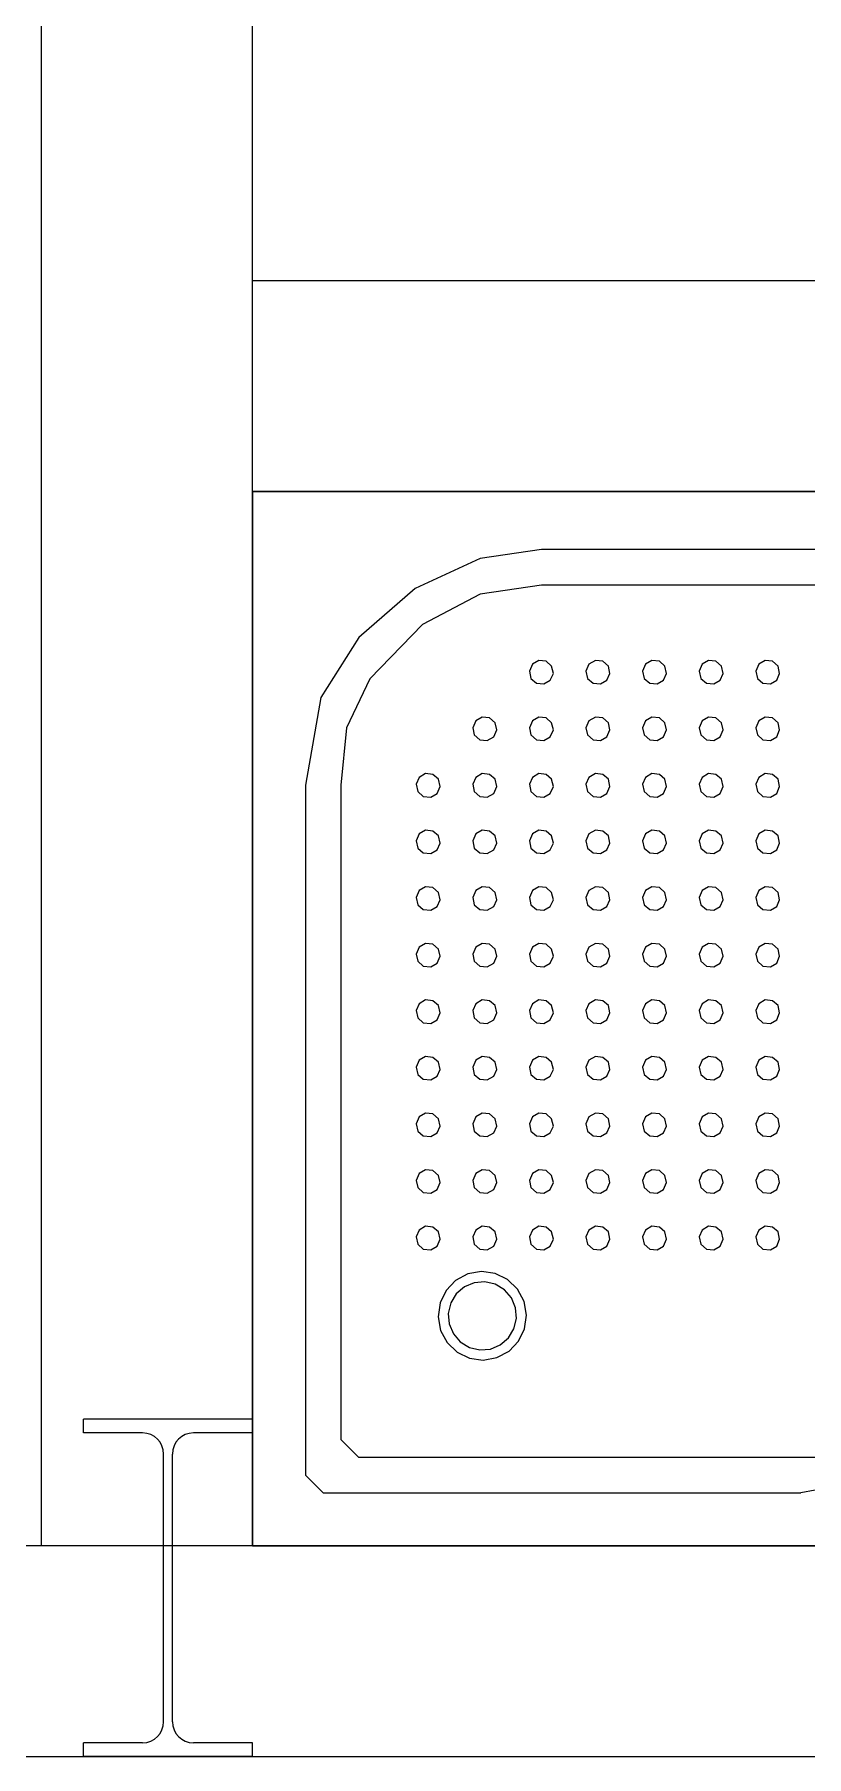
# Model space of a CAD drawing. Header units: millimetres. Extents: x -32 to 1412, y -324 to 2887.
# Drawn here: x 1030.386 to 1030.935, y 2053.059 to 2054.284 of the extents above; entities that cross this region are included whole.
import ezdxf

# ---------------------------------------------------------------- set-up
doc = ezdxf.new("R2010")
doc.units = ezdxf.units.MM
doc.header["$LTSCALE"] = 0.5
doc.layers.add('arquitetura', color=252, linetype='CONTINUOUS', lineweight=5)

msp = doc.modelspace()

# ---------------------------------------------------------------- linework, layer by layer
at = {"layer": 'arquitetura', "color": 252}
for p, q in [((1030.3912, 2053.2091), (1030.3912, 2055.0591)), ((1030.5412, 2053.2091), (1030.5412, 2054.9091)), ((1030.5412, 2054.1091), (1030.9412, 2054.1091)), ((1030.5412, 2053.9591), (1030.9412, 2053.9591)), ((1031.2912, 2053.9591), (1030.5412, 2053.9591)), ((1030.5412, 2053.9591), (1030.5412, 2053.2091)), ((1030.7032, 2053.9113), (1030.6569, 2053.8899)), ((1030.7467, 2053.9177), (1030.7032, 2053.9113)), ((1031.2372, 2053.9177), (1030.7467, 2053.9177)), ((1030.6569, 2053.8899), (1030.6169, 2053.8552)), ((1030.7032, 2053.8859), (1030.6621, 2053.8645)), ((1030.7467, 2053.8925), (1030.7032, 2053.8859)), ((1031.212, 2053.8925), (1030.7467, 2053.8925)), ((1030.6621, 2053.8645), (1030.6247, 2053.8257)), ((1030.6169, 2053.8552), (1030.5899, 2053.8124)), ((1030.7403, 2053.8361), (1030.7382, 2053.8313)), ((1030.7448, 2053.8388), (1030.7403, 2053.8361)), ((1030.7501, 2053.8383), (1030.7448, 2053.8388)), ((1030.754, 2053.8348), (1030.7501, 2053.8383)), ((1030.7805, 2053.8361), (1030.7784, 2053.8313)), ((1030.7851, 2053.8388), (1030.7805, 2053.8361)), ((1030.7903, 2053.8383), (1030.7851, 2053.8388)), ((1030.7943, 2053.8348), (1030.7903, 2053.8383)), ((1030.8208, 2053.8361), (1030.8187, 2053.8313)), ((1030.8253, 2053.8388), (1030.8208, 2053.8361)), ((1030.8306, 2053.8383), (1030.8253, 2053.8388)), ((1030.8345, 2053.8348), (1030.8306, 2053.8383)), ((1030.861, 2053.8361), (1030.8589, 2053.8313)), ((1030.8656, 2053.8388), (1030.861, 2053.8361)), ((1030.8708, 2053.8383), (1030.8656, 2053.8388)), ((1030.8748, 2053.8348), (1030.8708, 2053.8383)), ((1030.9013, 2053.8361), (1030.8992, 2053.8313)), ((1030.9058, 2053.8388), (1030.9013, 2053.8361)), ((1030.9111, 2053.8383), (1030.9058, 2053.8388)), ((1030.915, 2053.8348), (1030.9111, 2053.8383)), ((1030.6247, 2053.8257), (1030.608, 2053.791)), ((1030.7382, 2053.8313), (1030.7393, 2053.8261)), ((1030.7393, 2053.8261), (1030.7432, 2053.8226)), ((1030.7432, 2053.8226), (1030.7485, 2053.8221)), ((1030.7485, 2053.8221), (1030.753, 2053.8248)), ((1030.753, 2053.8248), (1030.7552, 2053.8296)), ((1030.7552, 2053.8296), (1030.754, 2053.8348)), ((1030.7784, 2053.8313), (1030.7795, 2053.8261)), ((1030.7795, 2053.8261), (1030.7835, 2053.8226)), ((1030.7835, 2053.8226), (1030.7887, 2053.8221)), ((1030.7887, 2053.8221), (1030.7933, 2053.8248)), ((1030.7933, 2053.8248), (1030.7954, 2053.8296)), ((1030.7954, 2053.8296), (1030.7943, 2053.8348)), ((1030.8187, 2053.8313), (1030.8198, 2053.8261)), ((1030.8198, 2053.8261), (1030.8237, 2053.8226)), ((1030.8237, 2053.8226), (1030.829, 2053.8221)), ((1030.829, 2053.8221), (1030.8335, 2053.8248)), ((1030.8335, 2053.8248), (1030.8357, 2053.8296)), ((1030.8357, 2053.8296), (1030.8345, 2053.8348)), ((1030.8589, 2053.8313), (1030.86, 2053.8261)), ((1030.86, 2053.8261), (1030.864, 2053.8226)), ((1030.864, 2053.8226), (1030.8692, 2053.8221)), ((1030.8692, 2053.8221), (1030.8738, 2053.8248)), ((1030.8738, 2053.8248), (1030.8759, 2053.8296)), ((1030.8759, 2053.8296), (1030.8748, 2053.8348)), ((1030.8992, 2053.8313), (1030.9003, 2053.8261)), ((1030.9003, 2053.8261), (1030.9042, 2053.8226)), ((1030.9042, 2053.8226), (1030.9095, 2053.8221)), ((1030.9095, 2053.8221), (1030.914, 2053.8248)), ((1030.914, 2053.8248), (1030.9161, 2053.8296)), ((1030.9161, 2053.8296), (1030.915, 2053.8348)), ((1030.5899, 2053.8124), (1030.579, 2053.75)), ((1030.7046, 2053.7986), (1030.7, 2053.7959)), ((1030.7098, 2053.798), (1030.7046, 2053.7986)), ((1030.7448, 2053.7986), (1030.7403, 2053.7959)), ((1030.7501, 2053.798), (1030.7448, 2053.7986)), ((1030.7851, 2053.7986), (1030.7805, 2053.7959)), ((1030.7903, 2053.798), (1030.7851, 2053.7986)), ((1030.8253, 2053.7986), (1030.8208, 2053.7959)), ((1030.8306, 2053.798), (1030.8253, 2053.7986)), ((1030.8656, 2053.7986), (1030.861, 2053.7959)), ((1030.8708, 2053.798), (1030.8656, 2053.7986)), ((1030.9058, 2053.7986), (1030.9013, 2053.7959)), ((1030.9111, 2053.798), (1030.9058, 2053.7986)), ((1030.608, 2053.791), (1030.6041, 2053.75)), ((1030.7, 2053.7959), (1030.6979, 2053.791)), ((1030.6979, 2053.791), (1030.699, 2053.7859)), ((1030.699, 2053.7859), (1030.703, 2053.7824)), ((1030.7138, 2053.7945), (1030.7098, 2053.798)), ((1030.7128, 2053.7846), (1030.7149, 2053.7894)), ((1030.7149, 2053.7894), (1030.7138, 2053.7945)), ((1030.7403, 2053.7959), (1030.7382, 2053.791)), ((1030.7382, 2053.791), (1030.7393, 2053.7859)), ((1030.7393, 2053.7859), (1030.7432, 2053.7824)), ((1030.754, 2053.7945), (1030.7501, 2053.798)), ((1030.753, 2053.7846), (1030.7552, 2053.7894)), ((1030.7552, 2053.7894), (1030.754, 2053.7945)), ((1030.7805, 2053.7959), (1030.7784, 2053.791)), ((1030.7784, 2053.791), (1030.7795, 2053.7859)), ((1030.7795, 2053.7859), (1030.7835, 2053.7824)), ((1030.7943, 2053.7945), (1030.7903, 2053.798)), ((1030.7933, 2053.7846), (1030.7954, 2053.7894)), ((1030.7954, 2053.7894), (1030.7943, 2053.7945)), ((1030.8208, 2053.7959), (1030.8187, 2053.791)), ((1030.8187, 2053.791), (1030.8198, 2053.7859)), ((1030.8198, 2053.7859), (1030.8237, 2053.7824)), ((1030.8345, 2053.7945), (1030.8306, 2053.798)), ((1030.8335, 2053.7846), (1030.8357, 2053.7894)), ((1030.8357, 2053.7894), (1030.8345, 2053.7945)), ((1030.861, 2053.7959), (1030.8589, 2053.791)), ((1030.8589, 2053.791), (1030.86, 2053.7859)), ((1030.86, 2053.7859), (1030.864, 2053.7824)), ((1030.8748, 2053.7945), (1030.8708, 2053.798)), ((1030.8738, 2053.7846), (1030.8759, 2053.7894)), ((1030.8759, 2053.7894), (1030.8748, 2053.7945)), ((1030.9013, 2053.7959), (1030.8992, 2053.791)), ((1030.8992, 2053.791), (1030.9003, 2053.7859)), ((1030.9003, 2053.7859), (1030.9042, 2053.7824)), ((1030.915, 2053.7945), (1030.9111, 2053.798)), ((1030.914, 2053.7846), (1030.9161, 2053.7894)), ((1030.9161, 2053.7894), (1030.915, 2053.7945)), ((1030.703, 2053.7824), (1030.7082, 2053.7819)), ((1030.7082, 2053.7819), (1030.7128, 2053.7846)), ((1030.7432, 2053.7824), (1030.7485, 2053.7819)), ((1030.7485, 2053.7819), (1030.753, 2053.7846)), ((1030.7835, 2053.7824), (1030.7887, 2053.7819)), ((1030.7887, 2053.7819), (1030.7933, 2053.7846)), ((1030.8237, 2053.7824), (1030.829, 2053.7819)), ((1030.829, 2053.7819), (1030.8335, 2053.7846)), ((1030.864, 2053.7824), (1030.8692, 2053.7819)), ((1030.8692, 2053.7819), (1030.8738, 2053.7846)), ((1030.9042, 2053.7824), (1030.9095, 2053.7819)), ((1030.9095, 2053.7819), (1030.914, 2053.7846)), ((1030.579, 2053.75), (1030.579, 2053.2594)), ((1030.6041, 2053.75), (1030.6041, 2053.2846)), ((1030.6598, 2053.7556), (1030.6577, 2053.7508)), ((1030.6577, 2053.7508), (1030.6588, 2053.7456)), ((1030.6643, 2053.7583), (1030.6598, 2053.7556)), ((1030.6696, 2053.7578), (1030.6643, 2053.7583)), ((1030.6735, 2053.7543), (1030.6696, 2053.7578)), ((1030.6725, 2053.7443), (1030.6747, 2053.7491)), ((1030.6747, 2053.7491), (1030.6735, 2053.7543)), ((1030.7, 2053.7556), (1030.6979, 2053.7508)), ((1030.6979, 2053.7508), (1030.699, 2053.7456)), ((1030.7046, 2053.7583), (1030.7, 2053.7556)), ((1030.7098, 2053.7578), (1030.7046, 2053.7583)), ((1030.7138, 2053.7543), (1030.7098, 2053.7578)), ((1030.7128, 2053.7443), (1030.7149, 2053.7491)), ((1030.7149, 2053.7491), (1030.7138, 2053.7543)), ((1030.7403, 2053.7556), (1030.7382, 2053.7508)), ((1030.7382, 2053.7508), (1030.7393, 2053.7456)), ((1030.7448, 2053.7583), (1030.7403, 2053.7556)), ((1030.7501, 2053.7578), (1030.7448, 2053.7583)), ((1030.754, 2053.7543), (1030.7501, 2053.7578)), ((1030.753, 2053.7443), (1030.7552, 2053.7491)), ((1030.7552, 2053.7491), (1030.754, 2053.7543)), ((1030.7805, 2053.7556), (1030.7784, 2053.7508)), ((1030.7784, 2053.7508), (1030.7795, 2053.7456)), ((1030.7851, 2053.7583), (1030.7805, 2053.7556)), ((1030.7903, 2053.7578), (1030.7851, 2053.7583)), ((1030.7943, 2053.7543), (1030.7903, 2053.7578)), ((1030.7933, 2053.7443), (1030.7954, 2053.7491)), ((1030.7954, 2053.7491), (1030.7943, 2053.7543)), ((1030.8208, 2053.7556), (1030.8187, 2053.7508)), ((1030.8187, 2053.7508), (1030.8198, 2053.7456)), ((1030.8253, 2053.7583), (1030.8208, 2053.7556)), ((1030.8306, 2053.7578), (1030.8253, 2053.7583)), ((1030.8345, 2053.7543), (1030.8306, 2053.7578)), ((1030.8335, 2053.7443), (1030.8357, 2053.7491)), ((1030.8357, 2053.7491), (1030.8345, 2053.7543)), ((1030.861, 2053.7556), (1030.8589, 2053.7508)), ((1030.8589, 2053.7508), (1030.86, 2053.7456)), ((1030.8656, 2053.7583), (1030.861, 2053.7556)), ((1030.8708, 2053.7578), (1030.8656, 2053.7583)), ((1030.8748, 2053.7543), (1030.8708, 2053.7578)), ((1030.8738, 2053.7443), (1030.8759, 2053.7491)), ((1030.8759, 2053.7491), (1030.8748, 2053.7543)), ((1030.9013, 2053.7556), (1030.8992, 2053.7508)), ((1030.8992, 2053.7508), (1030.9003, 2053.7456)), ((1030.9058, 2053.7583), (1030.9013, 2053.7556)), ((1030.9111, 2053.7578), (1030.9058, 2053.7583)), ((1030.915, 2053.7543), (1030.9111, 2053.7578)), ((1030.914, 2053.7443), (1030.9161, 2053.7491)), ((1030.9161, 2053.7491), (1030.915, 2053.7543)), ((1030.6588, 2053.7456), (1030.6627, 2053.7421)), ((1030.6627, 2053.7421), (1030.668, 2053.7416)), ((1030.668, 2053.7416), (1030.6725, 2053.7443)), ((1030.699, 2053.7456), (1030.703, 2053.7421)), ((1030.703, 2053.7421), (1030.7082, 2053.7416)), ((1030.7082, 2053.7416), (1030.7128, 2053.7443)), ((1030.7393, 2053.7456), (1030.7432, 2053.7421)), ((1030.7432, 2053.7421), (1030.7485, 2053.7416)), ((1030.7485, 2053.7416), (1030.753, 2053.7443)), ((1030.7795, 2053.7456), (1030.7835, 2053.7421)), ((1030.7835, 2053.7421), (1030.7887, 2053.7416)), ((1030.7887, 2053.7416), (1030.7933, 2053.7443)), ((1030.8198, 2053.7456), (1030.8237, 2053.7421)), ((1030.8237, 2053.7421), (1030.829, 2053.7416)), ((1030.829, 2053.7416), (1030.8335, 2053.7443)), ((1030.86, 2053.7456), (1030.864, 2053.7421)), ((1030.864, 2053.7421), (1030.8692, 2053.7416)), ((1030.8692, 2053.7416), (1030.8738, 2053.7443)), ((1030.9003, 2053.7456), (1030.9042, 2053.7421)), ((1030.9042, 2053.7421), (1030.9095, 2053.7416)), ((1030.9095, 2053.7416), (1030.914, 2053.7443)), ((1030.6598, 2053.7154), (1030.6577, 2053.7105)), ((1030.6643, 2053.7181), (1030.6598, 2053.7154)), ((1030.6696, 2053.7175), (1030.6643, 2053.7181)), ((1030.6735, 2053.714), (1030.6696, 2053.7175)), ((1030.6747, 2053.7089), (1030.6735, 2053.714)), ((1030.7, 2053.7154), (1030.6979, 2053.7105)), ((1030.7046, 2053.7181), (1030.7, 2053.7154)), ((1030.7098, 2053.7175), (1030.7046, 2053.7181)), ((1030.7138, 2053.714), (1030.7098, 2053.7175)), ((1030.7149, 2053.7089), (1030.7138, 2053.714)), ((1030.7403, 2053.7154), (1030.7382, 2053.7105)), ((1030.7448, 2053.7181), (1030.7403, 2053.7154)), ((1030.7501, 2053.7175), (1030.7448, 2053.7181)), ((1030.754, 2053.714), (1030.7501, 2053.7175)), ((1030.7552, 2053.7089), (1030.754, 2053.714)), ((1030.7805, 2053.7154), (1030.7784, 2053.7105)), ((1030.7851, 2053.7181), (1030.7805, 2053.7154)), ((1030.7903, 2053.7175), (1030.7851, 2053.7181)), ((1030.7943, 2053.714), (1030.7903, 2053.7175)), ((1030.7954, 2053.7089), (1030.7943, 2053.714)), ((1030.8208, 2053.7154), (1030.8187, 2053.7105)), ((1030.8253, 2053.7181), (1030.8208, 2053.7154)), ((1030.8306, 2053.7175), (1030.8253, 2053.7181)), ((1030.8345, 2053.714), (1030.8306, 2053.7175)), ((1030.8357, 2053.7089), (1030.8345, 2053.714)), ((1030.861, 2053.7154), (1030.8589, 2053.7105)), ((1030.8656, 2053.7181), (1030.861, 2053.7154)), ((1030.8708, 2053.7175), (1030.8656, 2053.7181)), ((1030.8748, 2053.714), (1030.8708, 2053.7175)), ((1030.8759, 2053.7089), (1030.8748, 2053.714)), ((1030.9013, 2053.7154), (1030.8992, 2053.7105)), ((1030.9058, 2053.7181), (1030.9013, 2053.7154)), ((1030.9111, 2053.7175), (1030.9058, 2053.7181)), ((1030.915, 2053.714), (1030.9111, 2053.7175)), ((1030.9161, 2053.7089), (1030.915, 2053.714)), ((1030.6577, 2053.7105), (1030.6588, 2053.7054)), ((1030.6588, 2053.7054), (1030.6627, 2053.7019)), ((1030.6627, 2053.7019), (1030.668, 2053.7014)), ((1030.668, 2053.7014), (1030.6725, 2053.7041)), ((1030.6725, 2053.7041), (1030.6747, 2053.7089)), ((1030.6979, 2053.7105), (1030.699, 2053.7054)), ((1030.699, 2053.7054), (1030.703, 2053.7019)), ((1030.703, 2053.7019), (1030.7082, 2053.7014)), ((1030.7082, 2053.7014), (1030.7128, 2053.7041)), ((1030.7128, 2053.7041), (1030.7149, 2053.7089)), ((1030.7382, 2053.7105), (1030.7393, 2053.7054)), ((1030.7393, 2053.7054), (1030.7432, 2053.7019)), ((1030.7432, 2053.7019), (1030.7485, 2053.7014)), ((1030.7485, 2053.7014), (1030.753, 2053.7041)), ((1030.753, 2053.7041), (1030.7552, 2053.7089)), ((1030.7784, 2053.7105), (1030.7795, 2053.7054)), ((1030.7795, 2053.7054), (1030.7835, 2053.7019)), ((1030.7835, 2053.7019), (1030.7887, 2053.7014)), ((1030.7887, 2053.7014), (1030.7933, 2053.7041)), ((1030.7933, 2053.7041), (1030.7954, 2053.7089)), ((1030.8187, 2053.7105), (1030.8198, 2053.7054)), ((1030.8198, 2053.7054), (1030.8237, 2053.7019)), ((1030.8237, 2053.7019), (1030.829, 2053.7014)), ((1030.829, 2053.7014), (1030.8335, 2053.7041)), ((1030.8335, 2053.7041), (1030.8357, 2053.7089)), ((1030.8589, 2053.7105), (1030.86, 2053.7054)), ((1030.86, 2053.7054), (1030.864, 2053.7019)), ((1030.864, 2053.7019), (1030.8692, 2053.7014)), ((1030.8692, 2053.7014), (1030.8738, 2053.7041)), ((1030.8738, 2053.7041), (1030.8759, 2053.7089)), ((1030.8992, 2053.7105), (1030.9003, 2053.7054)), ((1030.9003, 2053.7054), (1030.9042, 2053.7019)), ((1030.9042, 2053.7019), (1030.9095, 2053.7014)), ((1030.9095, 2053.7014), (1030.914, 2053.7041)), ((1030.914, 2053.7041), (1030.9161, 2053.7089)), ((1030.6643, 2053.6778), (1030.6598, 2053.6751)), ((1030.6696, 2053.6773), (1030.6643, 2053.6778)), ((1030.6735, 2053.6738), (1030.6696, 2053.6773)), ((1030.7046, 2053.6778), (1030.7, 2053.6751)), ((1030.7098, 2053.6773), (1030.7046, 2053.6778)), ((1030.7138, 2053.6738), (1030.7098, 2053.6773)), ((1030.7448, 2053.6778), (1030.7403, 2053.6751)), ((1030.7501, 2053.6773), (1030.7448, 2053.6778)), ((1030.754, 2053.6738), (1030.7501, 2053.6773)), ((1030.7851, 2053.6778), (1030.7805, 2053.6751)), ((1030.7903, 2053.6773), (1030.7851, 2053.6778)), ((1030.7943, 2053.6738), (1030.7903, 2053.6773)), ((1030.8253, 2053.6778), (1030.8208, 2053.6751)), ((1030.8306, 2053.6773), (1030.8253, 2053.6778)), ((1030.8345, 2053.6738), (1030.8306, 2053.6773)), ((1030.8656, 2053.6778), (1030.861, 2053.6751)), ((1030.8708, 2053.6773), (1030.8656, 2053.6778)), ((1030.8748, 2053.6738), (1030.8708, 2053.6773)), ((1030.9058, 2053.6778), (1030.9013, 2053.6751)), ((1030.9111, 2053.6773), (1030.9058, 2053.6778)), ((1030.915, 2053.6738), (1030.9111, 2053.6773)), ((1030.6598, 2053.6751), (1030.6577, 2053.6703)), ((1030.6577, 2053.6703), (1030.6588, 2053.6651)), ((1030.6588, 2053.6651), (1030.6627, 2053.6616)), ((1030.668, 2053.6611), (1030.6725, 2053.6638)), ((1030.6725, 2053.6638), (1030.6747, 2053.6686)), ((1030.6747, 2053.6686), (1030.6735, 2053.6738)), ((1030.7, 2053.6751), (1030.6979, 2053.6703)), ((1030.6979, 2053.6703), (1030.699, 2053.6651)), ((1030.699, 2053.6651), (1030.703, 2053.6616)), ((1030.7082, 2053.6611), (1030.7128, 2053.6638)), ((1030.7128, 2053.6638), (1030.7149, 2053.6686)), ((1030.7149, 2053.6686), (1030.7138, 2053.6738)), ((1030.7403, 2053.6751), (1030.7382, 2053.6703)), ((1030.7382, 2053.6703), (1030.7393, 2053.6651)), ((1030.7393, 2053.6651), (1030.7432, 2053.6616)), ((1030.7485, 2053.6611), (1030.753, 2053.6638)), ((1030.753, 2053.6638), (1030.7552, 2053.6686)), ((1030.7552, 2053.6686), (1030.754, 2053.6738)), ((1030.7805, 2053.6751), (1030.7784, 2053.6703)), ((1030.7784, 2053.6703), (1030.7795, 2053.6651)), ((1030.7795, 2053.6651), (1030.7835, 2053.6616)), ((1030.7887, 2053.6611), (1030.7933, 2053.6638)), ((1030.7933, 2053.6638), (1030.7954, 2053.6686)), ((1030.7954, 2053.6686), (1030.7943, 2053.6738)), ((1030.8208, 2053.6751), (1030.8187, 2053.6703)), ((1030.8187, 2053.6703), (1030.8198, 2053.6651)), ((1030.8198, 2053.6651), (1030.8237, 2053.6616)), ((1030.829, 2053.6611), (1030.8335, 2053.6638)), ((1030.8335, 2053.6638), (1030.8357, 2053.6686)), ((1030.8357, 2053.6686), (1030.8345, 2053.6738)), ((1030.861, 2053.6751), (1030.8589, 2053.6703)), ((1030.8589, 2053.6703), (1030.86, 2053.6651)), ((1030.86, 2053.6651), (1030.864, 2053.6616)), ((1030.8692, 2053.6611), (1030.8738, 2053.6638)), ((1030.8738, 2053.6638), (1030.8759, 2053.6686)), ((1030.8759, 2053.6686), (1030.8748, 2053.6738)), ((1030.9013, 2053.6751), (1030.8992, 2053.6703)), ((1030.8992, 2053.6703), (1030.9003, 2053.6651)), ((1030.9003, 2053.6651), (1030.9042, 2053.6616)), ((1030.9095, 2053.6611), (1030.914, 2053.6638)), ((1030.914, 2053.6638), (1030.9161, 2053.6686)), ((1030.9161, 2053.6686), (1030.915, 2053.6738)), ((1030.6627, 2053.6616), (1030.668, 2053.6611)), ((1030.703, 2053.6616), (1030.7082, 2053.6611)), ((1030.7432, 2053.6616), (1030.7485, 2053.6611)), ((1030.7835, 2053.6616), (1030.7887, 2053.6611)), ((1030.8237, 2053.6616), (1030.829, 2053.6611)), ((1030.864, 2053.6616), (1030.8692, 2053.6611)), ((1030.9042, 2053.6616), (1030.9095, 2053.6611)), ((1030.6598, 2053.6349), (1030.6577, 2053.63)), ((1030.6577, 2053.63), (1030.6588, 2053.6249)), ((1030.6643, 2053.6376), (1030.6598, 2053.6349)), ((1030.6696, 2053.637), (1030.6643, 2053.6376)), ((1030.6735, 2053.6335), (1030.6696, 2053.637)), ((1030.6725, 2053.6236), (1030.6747, 2053.6284)), ((1030.6747, 2053.6284), (1030.6735, 2053.6335)), ((1030.7, 2053.6349), (1030.6979, 2053.63)), ((1030.6979, 2053.63), (1030.699, 2053.6249)), ((1030.7046, 2053.6376), (1030.7, 2053.6349)), ((1030.7098, 2053.637), (1030.7046, 2053.6376)), ((1030.7138, 2053.6335), (1030.7098, 2053.637)), ((1030.7128, 2053.6236), (1030.7149, 2053.6284)), ((1030.7149, 2053.6284), (1030.7138, 2053.6335)), ((1030.7403, 2053.6349), (1030.7382, 2053.63)), ((1030.7382, 2053.63), (1030.7393, 2053.6249)), ((1030.7448, 2053.6376), (1030.7403, 2053.6349)), ((1030.7501, 2053.637), (1030.7448, 2053.6376)), ((1030.754, 2053.6335), (1030.7501, 2053.637)), ((1030.753, 2053.6236), (1030.7552, 2053.6284)), ((1030.7552, 2053.6284), (1030.754, 2053.6335)), ((1030.7805, 2053.6349), (1030.7784, 2053.63)), ((1030.7784, 2053.63), (1030.7795, 2053.6249)), ((1030.7851, 2053.6376), (1030.7805, 2053.6349)), ((1030.7903, 2053.637), (1030.7851, 2053.6376)), ((1030.7943, 2053.6335), (1030.7903, 2053.637)), ((1030.7933, 2053.6236), (1030.7954, 2053.6284)), ((1030.7954, 2053.6284), (1030.7943, 2053.6335)), ((1030.8208, 2053.6349), (1030.8187, 2053.63)), ((1030.8187, 2053.63), (1030.8198, 2053.6249)), ((1030.8253, 2053.6376), (1030.8208, 2053.6349)), ((1030.8306, 2053.637), (1030.8253, 2053.6376)), ((1030.8345, 2053.6335), (1030.8306, 2053.637)), ((1030.8335, 2053.6236), (1030.8357, 2053.6284)), ((1030.8357, 2053.6284), (1030.8345, 2053.6335)), ((1030.861, 2053.6349), (1030.8589, 2053.63)), ((1030.8589, 2053.63), (1030.86, 2053.6249)), ((1030.8656, 2053.6376), (1030.861, 2053.6349)), ((1030.8708, 2053.637), (1030.8656, 2053.6376)), ((1030.8748, 2053.6335), (1030.8708, 2053.637)), ((1030.8738, 2053.6236), (1030.8759, 2053.6284)), ((1030.8759, 2053.6284), (1030.8748, 2053.6335)), ((1030.9013, 2053.6349), (1030.8992, 2053.63)), ((1030.8992, 2053.63), (1030.9003, 2053.6249)), ((1030.9058, 2053.6376), (1030.9013, 2053.6349)), ((1030.9111, 2053.637), (1030.9058, 2053.6376)), ((1030.915, 2053.6335), (1030.9111, 2053.637)), ((1030.914, 2053.6236), (1030.9161, 2053.6284)), ((1030.9161, 2053.6284), (1030.915, 2053.6335)), ((1030.6588, 2053.6249), (1030.6627, 2053.6214)), ((1030.6627, 2053.6214), (1030.668, 2053.6209)), ((1030.668, 2053.6209), (1030.6725, 2053.6236)), ((1030.699, 2053.6249), (1030.703, 2053.6214)), ((1030.703, 2053.6214), (1030.7082, 2053.6209)), ((1030.7082, 2053.6209), (1030.7128, 2053.6236)), ((1030.7393, 2053.6249), (1030.7432, 2053.6214)), ((1030.7432, 2053.6214), (1030.7485, 2053.6209)), ((1030.7485, 2053.6209), (1030.753, 2053.6236)), ((1030.7795, 2053.6249), (1030.7835, 2053.6214)), ((1030.7835, 2053.6214), (1030.7887, 2053.6209)), ((1030.7887, 2053.6209), (1030.7933, 2053.6236)), ((1030.8198, 2053.6249), (1030.8237, 2053.6214)), ((1030.8237, 2053.6214), (1030.829, 2053.6209)), ((1030.829, 2053.6209), (1030.8335, 2053.6236)), ((1030.86, 2053.6249), (1030.864, 2053.6214)), ((1030.864, 2053.6214), (1030.8692, 2053.6209)), ((1030.8692, 2053.6209), (1030.8738, 2053.6236)), ((1030.9003, 2053.6249), (1030.9042, 2053.6214)), ((1030.9042, 2053.6214), (1030.9095, 2053.6209)), ((1030.9095, 2053.6209), (1030.914, 2053.6236)), ((1030.6598, 2053.5946), (1030.6577, 2053.5898)), ((1030.6643, 2053.5973), (1030.6598, 2053.5946)), ((1030.6696, 2053.5968), (1030.6643, 2053.5973)), ((1030.6735, 2053.5933), (1030.6696, 2053.5968)), ((1030.6747, 2053.5881), (1030.6735, 2053.5933)), ((1030.7, 2053.5946), (1030.6979, 2053.5898)), ((1030.7046, 2053.5973), (1030.7, 2053.5946)), ((1030.7098, 2053.5968), (1030.7046, 2053.5973)), ((1030.7138, 2053.5933), (1030.7098, 2053.5968)), ((1030.7149, 2053.5881), (1030.7138, 2053.5933)), ((1030.7403, 2053.5946), (1030.7382, 2053.5898)), ((1030.7448, 2053.5973), (1030.7403, 2053.5946)), ((1030.7501, 2053.5968), (1030.7448, 2053.5973)), ((1030.754, 2053.5933), (1030.7501, 2053.5968)), ((1030.7552, 2053.5881), (1030.754, 2053.5933)), ((1030.7805, 2053.5946), (1030.7784, 2053.5898)), ((1030.7851, 2053.5973), (1030.7805, 2053.5946)), ((1030.7903, 2053.5968), (1030.7851, 2053.5973)), ((1030.7943, 2053.5933), (1030.7903, 2053.5968)), ((1030.7954, 2053.5881), (1030.7943, 2053.5933)), ((1030.8208, 2053.5946), (1030.8187, 2053.5898)), ((1030.8253, 2053.5973), (1030.8208, 2053.5946)), ((1030.8306, 2053.5968), (1030.8253, 2053.5973)), ((1030.8345, 2053.5933), (1030.8306, 2053.5968)), ((1030.8357, 2053.5881), (1030.8345, 2053.5933)), ((1030.861, 2053.5946), (1030.8589, 2053.5898)), ((1030.8656, 2053.5973), (1030.861, 2053.5946)), ((1030.8708, 2053.5968), (1030.8656, 2053.5973)), ((1030.8748, 2053.5933), (1030.8708, 2053.5968)), ((1030.8759, 2053.5881), (1030.8748, 2053.5933)), ((1030.9013, 2053.5946), (1030.8992, 2053.5898)), ((1030.9058, 2053.5973), (1030.9013, 2053.5946)), ((1030.9111, 2053.5968), (1030.9058, 2053.5973)), ((1030.915, 2053.5933), (1030.9111, 2053.5968)), ((1030.9161, 2053.5881), (1030.915, 2053.5933)), ((1030.6577, 2053.5898), (1030.6588, 2053.5846)), ((1030.6588, 2053.5846), (1030.6627, 2053.5811)), ((1030.6627, 2053.5811), (1030.668, 2053.5806)), ((1030.668, 2053.5806), (1030.6725, 2053.5833)), ((1030.6725, 2053.5833), (1030.6747, 2053.5881)), ((1030.6979, 2053.5898), (1030.699, 2053.5846)), ((1030.699, 2053.5846), (1030.703, 2053.5811)), ((1030.703, 2053.5811), (1030.7082, 2053.5806)), ((1030.7082, 2053.5806), (1030.7128, 2053.5833)), ((1030.7128, 2053.5833), (1030.7149, 2053.5881)), ((1030.7382, 2053.5898), (1030.7393, 2053.5846)), ((1030.7393, 2053.5846), (1030.7432, 2053.5811)), ((1030.7432, 2053.5811), (1030.7485, 2053.5806)), ((1030.7485, 2053.5806), (1030.753, 2053.5833)), ((1030.753, 2053.5833), (1030.7552, 2053.5881)), ((1030.7784, 2053.5898), (1030.7795, 2053.5846)), ((1030.7795, 2053.5846), (1030.7835, 2053.5811)), ((1030.7835, 2053.5811), (1030.7887, 2053.5806)), ((1030.7887, 2053.5806), (1030.7933, 2053.5833)), ((1030.7933, 2053.5833), (1030.7954, 2053.5881)), ((1030.8187, 2053.5898), (1030.8198, 2053.5846)), ((1030.8198, 2053.5846), (1030.8237, 2053.5811)), ((1030.8237, 2053.5811), (1030.829, 2053.5806)), ((1030.829, 2053.5806), (1030.8335, 2053.5833)), ((1030.8335, 2053.5833), (1030.8357, 2053.5881)), ((1030.8589, 2053.5898), (1030.86, 2053.5846)), ((1030.86, 2053.5846), (1030.864, 2053.5811)), ((1030.864, 2053.5811), (1030.8692, 2053.5806)), ((1030.8692, 2053.5806), (1030.8738, 2053.5833)), ((1030.8738, 2053.5833), (1030.8759, 2053.5881)), ((1030.8992, 2053.5898), (1030.9003, 2053.5846)), ((1030.9003, 2053.5846), (1030.9042, 2053.5811)), ((1030.9042, 2053.5811), (1030.9095, 2053.5806)), ((1030.9095, 2053.5806), (1030.914, 2053.5833)), ((1030.914, 2053.5833), (1030.9161, 2053.5881)), ((1030.6598, 2053.5544), (1030.6577, 2053.5495)), ((1030.6643, 2053.5571), (1030.6598, 2053.5544)), ((1030.6696, 2053.5565), (1030.6643, 2053.5571)), ((1030.6735, 2053.553), (1030.6696, 2053.5565)), ((1030.7, 2053.5544), (1030.6979, 2053.5495)), ((1030.7046, 2053.5571), (1030.7, 2053.5544)), ((1030.7098, 2053.5565), (1030.7046, 2053.5571)), ((1030.7138, 2053.553), (1030.7098, 2053.5565)), ((1030.7403, 2053.5544), (1030.7382, 2053.5495)), ((1030.7448, 2053.5571), (1030.7403, 2053.5544)), ((1030.7501, 2053.5565), (1030.7448, 2053.5571)), ((1030.754, 2053.553), (1030.7501, 2053.5565)), ((1030.7805, 2053.5544), (1030.7784, 2053.5495)), ((1030.7851, 2053.5571), (1030.7805, 2053.5544)), ((1030.7903, 2053.5565), (1030.7851, 2053.5571)), ((1030.7943, 2053.553), (1030.7903, 2053.5565)), ((1030.8208, 2053.5544), (1030.8187, 2053.5495)), ((1030.8253, 2053.5571), (1030.8208, 2053.5544)), ((1030.8306, 2053.5565), (1030.8253, 2053.5571)), ((1030.8345, 2053.553), (1030.8306, 2053.5565)), ((1030.861, 2053.5544), (1030.8589, 2053.5495)), ((1030.8656, 2053.5571), (1030.861, 2053.5544)), ((1030.8708, 2053.5565), (1030.8656, 2053.5571)), ((1030.8748, 2053.553), (1030.8708, 2053.5565)), ((1030.9013, 2053.5544), (1030.8992, 2053.5495)), ((1030.9058, 2053.5571), (1030.9013, 2053.5544)), ((1030.9111, 2053.5565), (1030.9058, 2053.5571)), ((1030.915, 2053.553), (1030.9111, 2053.5565)), ((1030.6577, 2053.5495), (1030.6588, 2053.5444)), ((1030.6588, 2053.5444), (1030.6627, 2053.5409)), ((1030.6627, 2053.5409), (1030.668, 2053.5404)), ((1030.668, 2053.5404), (1030.6725, 2053.5431)), ((1030.6725, 2053.5431), (1030.6747, 2053.5479)), ((1030.6747, 2053.5479), (1030.6735, 2053.553)), ((1030.6979, 2053.5495), (1030.699, 2053.5444)), ((1030.699, 2053.5444), (1030.703, 2053.5409)), ((1030.703, 2053.5409), (1030.7082, 2053.5404)), ((1030.7082, 2053.5404), (1030.7128, 2053.5431)), ((1030.7128, 2053.5431), (1030.7149, 2053.5479)), ((1030.7149, 2053.5479), (1030.7138, 2053.553)), ((1030.7382, 2053.5495), (1030.7393, 2053.5444)), ((1030.7393, 2053.5444), (1030.7432, 2053.5409)), ((1030.7432, 2053.5409), (1030.7485, 2053.5404)), ((1030.7485, 2053.5404), (1030.753, 2053.5431)), ((1030.753, 2053.5431), (1030.7552, 2053.5479)), ((1030.7552, 2053.5479), (1030.754, 2053.553)), ((1030.7784, 2053.5495), (1030.7795, 2053.5444)), ((1030.7795, 2053.5444), (1030.7835, 2053.5409)), ((1030.7835, 2053.5409), (1030.7887, 2053.5404)), ((1030.7887, 2053.5404), (1030.7933, 2053.5431)), ((1030.7933, 2053.5431), (1030.7954, 2053.5479)), ((1030.7954, 2053.5479), (1030.7943, 2053.553)), ((1030.8187, 2053.5495), (1030.8198, 2053.5444)), ((1030.8198, 2053.5444), (1030.8237, 2053.5409)), ((1030.8237, 2053.5409), (1030.829, 2053.5404)), ((1030.829, 2053.5404), (1030.8335, 2053.5431)), ((1030.8335, 2053.5431), (1030.8357, 2053.5479)), ((1030.8357, 2053.5479), (1030.8345, 2053.553)), ((1030.8589, 2053.5495), (1030.86, 2053.5444)), ((1030.86, 2053.5444), (1030.864, 2053.5409)), ((1030.864, 2053.5409), (1030.8692, 2053.5404)), ((1030.8692, 2053.5404), (1030.8738, 2053.5431)), ((1030.8738, 2053.5431), (1030.8759, 2053.5479)), ((1030.8759, 2053.5479), (1030.8748, 2053.553)), ((1030.8992, 2053.5495), (1030.9003, 2053.5444)), ((1030.9003, 2053.5444), (1030.9042, 2053.5409)), ((1030.9042, 2053.5409), (1030.9095, 2053.5404)), ((1030.9095, 2053.5404), (1030.914, 2053.5431)), ((1030.914, 2053.5431), (1030.9161, 2053.5479)), ((1030.9161, 2053.5479), (1030.915, 2053.553)), ((1030.6643, 2053.5168), (1030.6598, 2053.5141)), ((1030.6696, 2053.5163), (1030.6643, 2053.5168)), ((1030.7046, 2053.5168), (1030.7, 2053.5141)), ((1030.7098, 2053.5163), (1030.7046, 2053.5168)), ((1030.7448, 2053.5168), (1030.7403, 2053.5141)), ((1030.7501, 2053.5163), (1030.7448, 2053.5168)), ((1030.7851, 2053.5168), (1030.7805, 2053.5141)), ((1030.7903, 2053.5163), (1030.7851, 2053.5168)), ((1030.8253, 2053.5168), (1030.8208, 2053.5141)), ((1030.8306, 2053.5163), (1030.8253, 2053.5168)), ((1030.8656, 2053.5168), (1030.861, 2053.5141)), ((1030.8708, 2053.5163), (1030.8656, 2053.5168)), ((1030.9058, 2053.5168), (1030.9013, 2053.5141)), ((1030.9111, 2053.5163), (1030.9058, 2053.5168)), ((1030.6598, 2053.5141), (1030.6577, 2053.5093)), ((1030.6577, 2053.5093), (1030.6588, 2053.5041)), ((1030.6588, 2053.5041), (1030.6627, 2053.5006)), ((1030.6735, 2053.5128), (1030.6696, 2053.5163)), ((1030.6725, 2053.5028), (1030.6747, 2053.5076)), ((1030.6747, 2053.5076), (1030.6735, 2053.5128)), ((1030.7, 2053.5141), (1030.6979, 2053.5093)), ((1030.6979, 2053.5093), (1030.699, 2053.5041)), ((1030.699, 2053.5041), (1030.703, 2053.5006)), ((1030.7138, 2053.5128), (1030.7098, 2053.5163)), ((1030.7128, 2053.5028), (1030.7149, 2053.5076)), ((1030.7149, 2053.5076), (1030.7138, 2053.5128)), ((1030.7403, 2053.5141), (1030.7382, 2053.5093)), ((1030.7382, 2053.5093), (1030.7393, 2053.5041)), ((1030.7393, 2053.5041), (1030.7432, 2053.5006)), ((1030.754, 2053.5128), (1030.7501, 2053.5163)), ((1030.753, 2053.5028), (1030.7552, 2053.5076)), ((1030.7552, 2053.5076), (1030.754, 2053.5128)), ((1030.7805, 2053.5141), (1030.7784, 2053.5093)), ((1030.7784, 2053.5093), (1030.7795, 2053.5041)), ((1030.7795, 2053.5041), (1030.7835, 2053.5006)), ((1030.7943, 2053.5128), (1030.7903, 2053.5163)), ((1030.7933, 2053.5028), (1030.7954, 2053.5076)), ((1030.7954, 2053.5076), (1030.7943, 2053.5128)), ((1030.8208, 2053.5141), (1030.8187, 2053.5093)), ((1030.8187, 2053.5093), (1030.8198, 2053.5041)), ((1030.8198, 2053.5041), (1030.8237, 2053.5006)), ((1030.8345, 2053.5128), (1030.8306, 2053.5163)), ((1030.8335, 2053.5028), (1030.8357, 2053.5076)), ((1030.8357, 2053.5076), (1030.8345, 2053.5128)), ((1030.861, 2053.5141), (1030.8589, 2053.5093)), ((1030.8589, 2053.5093), (1030.86, 2053.5041)), ((1030.86, 2053.5041), (1030.864, 2053.5006)), ((1030.8748, 2053.5128), (1030.8708, 2053.5163)), ((1030.8738, 2053.5028), (1030.8759, 2053.5076)), ((1030.8759, 2053.5076), (1030.8748, 2053.5128)), ((1030.9013, 2053.5141), (1030.8992, 2053.5093)), ((1030.8992, 2053.5093), (1030.9003, 2053.5041)), ((1030.9003, 2053.5041), (1030.9042, 2053.5006)), ((1030.915, 2053.5128), (1030.9111, 2053.5163)), ((1030.914, 2053.5028), (1030.9161, 2053.5076)), ((1030.9161, 2053.5076), (1030.915, 2053.5128)), ((1030.6627, 2053.5006), (1030.668, 2053.5001)), ((1030.668, 2053.5001), (1030.6725, 2053.5028)), ((1030.703, 2053.5006), (1030.7082, 2053.5001)), ((1030.7082, 2053.5001), (1030.7128, 2053.5028)), ((1030.7432, 2053.5006), (1030.7485, 2053.5001)), ((1030.7485, 2053.5001), (1030.753, 2053.5028)), ((1030.7835, 2053.5006), (1030.7887, 2053.5001)), ((1030.7887, 2053.5001), (1030.7933, 2053.5028)), ((1030.8237, 2053.5006), (1030.829, 2053.5001)), ((1030.829, 2053.5001), (1030.8335, 2053.5028)), ((1030.864, 2053.5006), (1030.8692, 2053.5001)), ((1030.8692, 2053.5001), (1030.8738, 2053.5028)), ((1030.9042, 2053.5006), (1030.9095, 2053.5001)), ((1030.9095, 2053.5001), (1030.914, 2053.5028)), ((1030.6598, 2053.4739), (1030.6577, 2053.469)), ((1030.6577, 2053.469), (1030.6588, 2053.4639)), ((1030.6643, 2053.4766), (1030.6598, 2053.4739)), ((1030.6696, 2053.476), (1030.6643, 2053.4766)), ((1030.6735, 2053.4725), (1030.6696, 2053.476)), ((1030.6725, 2053.4626), (1030.6747, 2053.4674)), ((1030.6747, 2053.4674), (1030.6735, 2053.4725)), ((1030.7, 2053.4739), (1030.6979, 2053.469)), ((1030.6979, 2053.469), (1030.699, 2053.4639)), ((1030.7046, 2053.4766), (1030.7, 2053.4739)), ((1030.7098, 2053.476), (1030.7046, 2053.4766)), ((1030.7138, 2053.4725), (1030.7098, 2053.476)), ((1030.7128, 2053.4626), (1030.7149, 2053.4674)), ((1030.7149, 2053.4674), (1030.7138, 2053.4725)), ((1030.7403, 2053.4739), (1030.7382, 2053.469)), ((1030.7382, 2053.469), (1030.7393, 2053.4639)), ((1030.7448, 2053.4766), (1030.7403, 2053.4739)), ((1030.7501, 2053.476), (1030.7448, 2053.4766)), ((1030.754, 2053.4725), (1030.7501, 2053.476)), ((1030.753, 2053.4626), (1030.7552, 2053.4674)), ((1030.7552, 2053.4674), (1030.754, 2053.4725)), ((1030.7805, 2053.4739), (1030.7784, 2053.469)), ((1030.7784, 2053.469), (1030.7795, 2053.4639)), ((1030.7851, 2053.4766), (1030.7805, 2053.4739)), ((1030.7903, 2053.476), (1030.7851, 2053.4766)), ((1030.7943, 2053.4725), (1030.7903, 2053.476)), ((1030.7933, 2053.4626), (1030.7954, 2053.4674)), ((1030.7954, 2053.4674), (1030.7943, 2053.4725)), ((1030.8208, 2053.4739), (1030.8187, 2053.469)), ((1030.8187, 2053.469), (1030.8198, 2053.4639)), ((1030.8253, 2053.4766), (1030.8208, 2053.4739)), ((1030.8306, 2053.476), (1030.8253, 2053.4766)), ((1030.8345, 2053.4725), (1030.8306, 2053.476)), ((1030.8335, 2053.4626), (1030.8357, 2053.4674)), ((1030.8357, 2053.4674), (1030.8345, 2053.4725)), ((1030.861, 2053.4739), (1030.8589, 2053.469)), ((1030.8589, 2053.469), (1030.86, 2053.4639)), ((1030.8656, 2053.4766), (1030.861, 2053.4739)), ((1030.8708, 2053.476), (1030.8656, 2053.4766)), ((1030.8748, 2053.4725), (1030.8708, 2053.476)), ((1030.8738, 2053.4626), (1030.8759, 2053.4674)), ((1030.8759, 2053.4674), (1030.8748, 2053.4725)), ((1030.9013, 2053.4739), (1030.8992, 2053.469)), ((1030.8992, 2053.469), (1030.9003, 2053.4639)), ((1030.9058, 2053.4766), (1030.9013, 2053.4739)), ((1030.9111, 2053.476), (1030.9058, 2053.4766)), ((1030.915, 2053.4725), (1030.9111, 2053.476)), ((1030.914, 2053.4626), (1030.9161, 2053.4674)), ((1030.9161, 2053.4674), (1030.915, 2053.4725)), ((1030.6588, 2053.4639), (1030.6627, 2053.4604)), ((1030.6627, 2053.4604), (1030.668, 2053.4599)), ((1030.668, 2053.4599), (1030.6725, 2053.4626)), ((1030.699, 2053.4639), (1030.703, 2053.4604)), ((1030.703, 2053.4604), (1030.7082, 2053.4599)), ((1030.7082, 2053.4599), (1030.7128, 2053.4626)), ((1030.7393, 2053.4639), (1030.7432, 2053.4604)), ((1030.7432, 2053.4604), (1030.7485, 2053.4599)), ((1030.7485, 2053.4599), (1030.753, 2053.4626)), ((1030.7795, 2053.4639), (1030.7835, 2053.4604)), ((1030.7835, 2053.4604), (1030.7887, 2053.4599)), ((1030.7887, 2053.4599), (1030.7933, 2053.4626)), ((1030.8198, 2053.4639), (1030.8237, 2053.4604)), ((1030.8237, 2053.4604), (1030.829, 2053.4599)), ((1030.829, 2053.4599), (1030.8335, 2053.4626)), ((1030.86, 2053.4639), (1030.864, 2053.4604)), ((1030.864, 2053.4604), (1030.8692, 2053.4599)), ((1030.8692, 2053.4599), (1030.8738, 2053.4626)), ((1030.9003, 2053.4639), (1030.9042, 2053.4604)), ((1030.9042, 2053.4604), (1030.9095, 2053.4599)), ((1030.9095, 2053.4599), (1030.914, 2053.4626)), ((1030.6598, 2053.4336), (1030.6577, 2053.4288)), ((1030.6643, 2053.4363), (1030.6598, 2053.4336)), ((1030.6696, 2053.4358), (1030.6643, 2053.4363)), ((1030.6735, 2053.4323), (1030.6696, 2053.4358)), ((1030.6747, 2053.4271), (1030.6735, 2053.4323)), ((1030.7, 2053.4336), (1030.6979, 2053.4288)), ((1030.7046, 2053.4363), (1030.7, 2053.4336)), ((1030.7098, 2053.4358), (1030.7046, 2053.4363)), ((1030.7138, 2053.4323), (1030.7098, 2053.4358)), ((1030.7149, 2053.4271), (1030.7138, 2053.4323)), ((1030.7403, 2053.4336), (1030.7382, 2053.4288)), ((1030.7448, 2053.4363), (1030.7403, 2053.4336)), ((1030.7501, 2053.4358), (1030.7448, 2053.4363)), ((1030.754, 2053.4323), (1030.7501, 2053.4358)), ((1030.7552, 2053.4271), (1030.754, 2053.4323)), ((1030.7805, 2053.4336), (1030.7784, 2053.4288)), ((1030.7851, 2053.4363), (1030.7805, 2053.4336)), ((1030.7903, 2053.4358), (1030.7851, 2053.4363)), ((1030.7943, 2053.4323), (1030.7903, 2053.4358)), ((1030.7954, 2053.4271), (1030.7943, 2053.4323)), ((1030.8208, 2053.4336), (1030.8187, 2053.4288)), ((1030.8253, 2053.4363), (1030.8208, 2053.4336)), ((1030.8306, 2053.4358), (1030.8253, 2053.4363)), ((1030.8345, 2053.4323), (1030.8306, 2053.4358)), ((1030.8357, 2053.4271), (1030.8345, 2053.4323)), ((1030.861, 2053.4336), (1030.8589, 2053.4288)), ((1030.8656, 2053.4363), (1030.861, 2053.4336)), ((1030.8708, 2053.4358), (1030.8656, 2053.4363)), ((1030.8748, 2053.4323), (1030.8708, 2053.4358)), ((1030.8759, 2053.4271), (1030.8748, 2053.4323)), ((1030.9013, 2053.4336), (1030.8992, 2053.4288)), ((1030.9058, 2053.4363), (1030.9013, 2053.4336)), ((1030.9111, 2053.4358), (1030.9058, 2053.4363)), ((1030.915, 2053.4323), (1030.9111, 2053.4358)), ((1030.9161, 2053.4271), (1030.915, 2053.4323)), ((1030.6577, 2053.4288), (1030.6588, 2053.4236)), ((1030.6588, 2053.4236), (1030.6627, 2053.4201)), ((1030.6627, 2053.4201), (1030.668, 2053.4196)), ((1030.668, 2053.4196), (1030.6725, 2053.4223)), ((1030.6725, 2053.4223), (1030.6747, 2053.4271)), ((1030.6979, 2053.4288), (1030.699, 2053.4236)), ((1030.699, 2053.4236), (1030.703, 2053.4201)), ((1030.703, 2053.4201), (1030.7082, 2053.4196)), ((1030.7082, 2053.4196), (1030.7128, 2053.4223)), ((1030.7128, 2053.4223), (1030.7149, 2053.4271)), ((1030.7382, 2053.4288), (1030.7393, 2053.4236)), ((1030.7393, 2053.4236), (1030.7432, 2053.4201)), ((1030.7432, 2053.4201), (1030.7485, 2053.4196)), ((1030.7485, 2053.4196), (1030.753, 2053.4223)), ((1030.753, 2053.4223), (1030.7552, 2053.4271)), ((1030.7784, 2053.4288), (1030.7795, 2053.4236)), ((1030.7795, 2053.4236), (1030.7835, 2053.4201)), ((1030.7835, 2053.4201), (1030.7887, 2053.4196)), ((1030.7887, 2053.4196), (1030.7933, 2053.4223)), ((1030.7933, 2053.4223), (1030.7954, 2053.4271)), ((1030.8187, 2053.4288), (1030.8198, 2053.4236)), ((1030.8198, 2053.4236), (1030.8237, 2053.4201)), ((1030.8237, 2053.4201), (1030.829, 2053.4196)), ((1030.829, 2053.4196), (1030.8335, 2053.4223)), ((1030.8335, 2053.4223), (1030.8357, 2053.4271)), ((1030.8589, 2053.4288), (1030.86, 2053.4236)), ((1030.86, 2053.4236), (1030.864, 2053.4201)), ((1030.864, 2053.4201), (1030.8692, 2053.4196)), ((1030.8692, 2053.4196), (1030.8738, 2053.4223)), ((1030.8738, 2053.4223), (1030.8759, 2053.4271)), ((1030.8992, 2053.4288), (1030.9003, 2053.4236)), ((1030.9003, 2053.4236), (1030.9042, 2053.4201)), ((1030.9042, 2053.4201), (1030.9095, 2053.4196)), ((1030.9095, 2053.4196), (1030.914, 2053.4223)), ((1030.914, 2053.4223), (1030.9161, 2053.4271)), ((1030.6857, 2053.3977), (1030.6789, 2053.3906)), ((1030.6944, 2053.4024), (1030.6857, 2053.3977)), ((1030.699, 2053.3962), (1030.692, 2053.3933)), ((1030.7041, 2053.4041), (1030.6944, 2053.4024)), ((1030.7065, 2053.3968), (1030.699, 2053.3962)), ((1030.7139, 2053.4027), (1030.7041, 2053.4041)), ((1030.7139, 2053.3951), (1030.7065, 2053.3968)), ((1030.7227, 2053.3984), (1030.7139, 2053.4027)), ((1030.7204, 2053.3911), (1030.7139, 2053.3951)), ((1030.7298, 2053.3916), (1030.7227, 2053.3984)), ((1030.6746, 2053.3818), (1030.6733, 2053.372)), ((1030.6789, 2053.3906), (1030.6746, 2053.3818)), ((1030.6823, 2053.3818), (1030.6805, 2053.3744)), ((1030.6862, 2053.3883), (1030.6823, 2053.3818)), ((1030.692, 2053.3933), (1030.6862, 2053.3883)), ((1030.7254, 2053.3854), (1030.7204, 2053.3911)), ((1030.7283, 2053.3784), (1030.7254, 2053.3854)), ((1030.7345, 2053.3829), (1030.7298, 2053.3916)), ((1030.7362, 2053.3732), (1030.7345, 2053.3829)), ((1030.6733, 2053.372), (1030.675, 2053.3623)), ((1030.6805, 2053.3744), (1030.6811, 2053.3669)), ((1030.7272, 2053.3634), (1030.7289, 2053.3708)), ((1030.7289, 2053.3708), (1030.7283, 2053.3784)), ((1030.7348, 2053.3635), (1030.7362, 2053.3732)), ((1030.675, 2053.3623), (1030.6796, 2053.3536)), ((1030.6811, 2053.3669), (1030.6841, 2053.3599)), ((1030.6841, 2053.3599), (1030.689, 2053.3541)), ((1030.7232, 2053.3569), (1030.7272, 2053.3634)), ((1030.7305, 2053.3546), (1030.7348, 2053.3635)), ((1030.6796, 2053.3536), (1030.6867, 2053.3468)), ((1030.6867, 2053.3468), (1030.6956, 2053.3425)), ((1030.689, 2053.3541), (1030.6955, 2053.3502)), ((1030.6955, 2053.3502), (1030.7029, 2053.3484)), ((1030.7029, 2053.3484), (1030.7105, 2053.349)), ((1030.7105, 2053.349), (1030.7175, 2053.352)), ((1030.715, 2053.3429), (1030.7237, 2053.3475)), ((1030.7175, 2053.352), (1030.7232, 2053.3569)), ((1030.7237, 2053.3475), (1030.7305, 2053.3546)), ((1030.6956, 2053.3425), (1030.7053, 2053.3412)), ((1030.7053, 2053.3412), (1030.715, 2053.3429)), ((1030.5412, 2053.2991), (1030.4212, 2053.2991)), ((1030.4212, 2053.2893), (1030.4212, 2053.2991)), ((1030.5412, 2053.2893), (1030.5412, 2053.2991)), ((1030.4631, 2053.2893), (1030.4212, 2053.2893)), ((1030.5412, 2053.2893), (1030.4993, 2053.2893)), ((1030.6041, 2053.2846), (1030.6167, 2053.272)), ((1030.4781, 2053.0839), (1030.4781, 2053.2743)), ((1030.4843, 2053.0839), (1030.4843, 2053.2743)), ((1030.6167, 2053.272), (1030.9544, 2053.272)), ((1030.579, 2053.2594), (1030.5915, 2053.2468)), ((1030.9698, 2053.2538), (1030.9311, 2053.2468)), ((1030.5915, 2053.2468), (1030.9311, 2053.2468)), ((1032.6412, 2053.2091), (1017.9812, 2053.2091)), ((1030.5412, 2053.2091), (1031.2912, 2053.2091)), ((1030.4631, 2053.0689), (1030.4212, 2053.0689)), ((1030.4212, 2053.0591), (1030.4212, 2053.0689)), ((1030.5412, 2053.0689), (1030.4993, 2053.0689)), ((1030.5412, 2053.0591), (1030.5412, 2053.0689)), ((1017.8312, 2053.0591), (1037.4912, 2053.0591)), ((1030.5412, 2053.0591), (1030.4212, 2053.0591))]:
    msp.add_line(p, q, dxfattribs=at)
for centre, start, end in [((1030.4631, 2053.2743), 0, 90), ((1030.4993, 2053.2743), 90, 180), ((1030.4631, 2053.0839), 270, 0), ((1030.4993, 2053.0839), 180, 270)]:
    msp.add_arc(centre, 0.015, start, end, dxfattribs=at)

doc.saveas('drawing.dxf')
